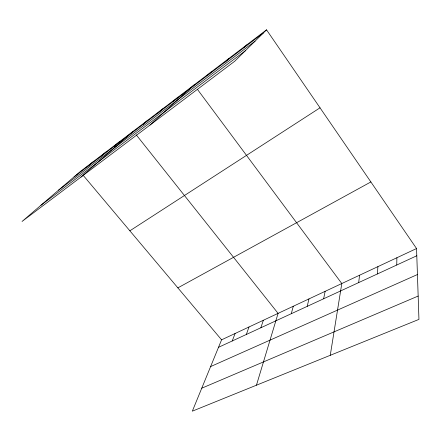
<?xml version="1.0" encoding="UTF-8"?>
<svg xmlns="http://www.w3.org/2000/svg" width="441" height="441" viewBox="0 0 441 441"><rect width="100%" height="100%" fill="white"/><g stroke="black" fill="none" stroke-linecap="round" stroke-linejoin="round"><path stroke-width="0.66" d="M396.746 265.019L396.894 257.748M377.386 273.96L377.909 266.634M358.687 282.593L359.553 275.228M330.259 355.303L341.803 283.541L197.392 89.314M323.644 298.772L325.127 291.347M307.206 306.363L308.959 298.915M291.275 313.716L293.287 306.252M256.453 385.197L278.089 313.369L136.291 134.907M260.857 327.762L263.338 320.276M246.326 334.476L249.011 326.979M232.214 340.992L235.103 333.495M416.552 248.542L221.58 339.824L192.337 411.166L418.95 319.383L416.552 248.542L266.535 29.834L80.113 171.676L22.05 221.454L234.761 61.216L266.535 29.834M243.845 47.799L247.379 44.409M225.081 62.06L228.951 58.427M207.033 75.78L211.217 71.922M149.984 125.079L194.128 84.926M173.412 101.336L178.131 97.097M157.735 113.254L162.685 108.85M142.592 124.764L147.763 120.206M80.946 177.089L133.331 131.181M113.828 146.627L119.373 141.798M100.151 157.024L105.868 152.079M86.921 167.084L92.786 162.029M74.105 176.824L263.371 32.959M58.565 190.148L255.058 41.167M40.952 205.252L245.405 50.704M129.869 230.814L320.023 107.813M177.866 287.868L370.875 181.946M218.51 347.315L416.795 255.763M210.616 366.576L417.434 274.545M201.752 388.201L418.162 296.054M83.189 175.331L221.58 339.824"/></g></svg>
